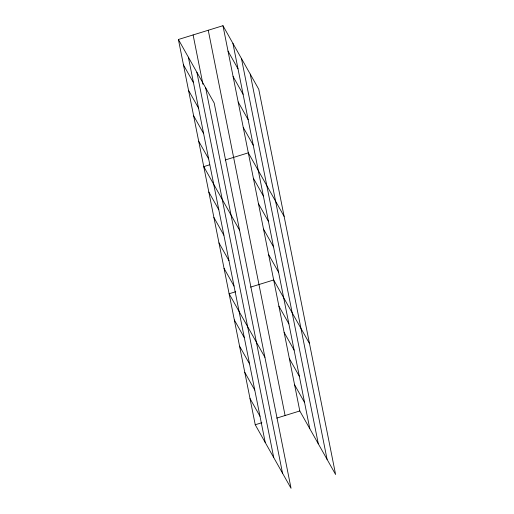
<?xml version="1.0" encoding="UTF-8"?>
<svg xmlns="http://www.w3.org/2000/svg" width="514" height="514" viewBox="0 0 514 514"><rect width="100%" height="100%" fill="white"/><g stroke="black" fill="none" stroke-linecap="round" stroke-linejoin="round"><path stroke-width="0.77" d="M178.397 39.488L214.197 103.031L291.04 488.3L255.24 424.757L178.397 39.488L222.96 25.7L258.76 89.243L335.603 474.512L299.803 410.969L222.96 25.7M209.635 164.808L203.756 166.626L239.556 230.169M225.28 159.97L248.32 152.838L284.12 216.381M235.727 291.721L229.109 293.77L264.916 357.307M250.633 287.108L273.673 279.982L309.479 343.519M255.24 424.757L261.857 422.714M276.763 418.1L299.803 410.969M228.03 51.13L238.008 68.837M233.099 76.554L243.083 94.268M238.175 101.984L248.153 119.691M243.244 127.414L253.222 145.121M253.389 178.268L263.367 195.975M183.466 64.918L193.444 82.625M258.458 203.698L268.436 221.405M188.535 90.342L198.52 108.056M263.534 229.122L273.512 246.836M193.611 115.772L203.589 133.479M268.604 254.552L278.582 272.259M198.68 141.202L208.658 158.91M278.903 306.177L288.881 323.884M208.825 192.056L218.803 209.763M284.126 332.378L294.104 350.085M213.895 217.486L223.873 235.194M289.35 358.573L299.328 376.287M218.97 242.91L228.948 260.624M294.58 384.774L304.558 402.481M224.04 268.34L234.018 286.047M234.339 319.965L244.317 337.672M239.563 346.166L249.541 363.873M244.786 372.361L254.764 390.075M250.016 398.562L259.994 416.269M250.241 74.119L327.084 459.387M241.458 58.532L318.301 443.807M232.938 43.407L309.781 428.682M208.254 30.249L285.097 415.524M205.677 87.907L282.52 473.176M193.103 34.939L202.934 84.251M196.894 72.32L273.737 457.595M188.375 57.195L265.218 442.47"/></g></svg>
